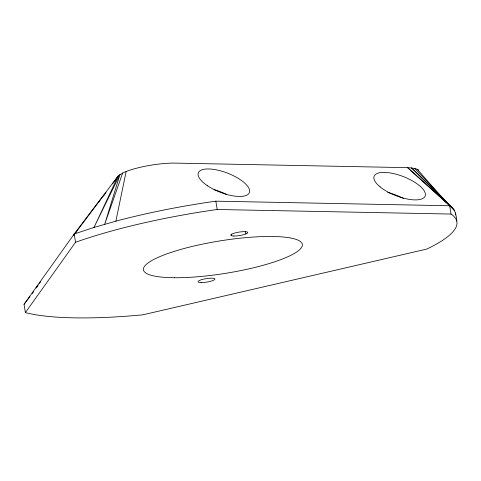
<?xml version="1.0" encoding="UTF-8"?>
<svg xmlns="http://www.w3.org/2000/svg" width="481" height="481" viewBox="0 0 481 481"><rect width="100%" height="100%" fill="white"/><g stroke="black" fill="none" stroke-linecap="round" stroke-linejoin="round"><path stroke-width="0.72" d="M126.136 171.513L115.879 221.188L93.981 227.447L74.206 233.988L24.05 304.311L25.379 312.608A191.865 39.238 -9.1 0 0 142.767 314.833L426.743 249.08A190.302 38.919 -9.1 0 0 451.01 214.063L449.681 205.766L407.647 167.659L173.833 163.083A36.135 7.389 -9.1 0 0 126.136 171.513L122.643 173.028L118.164 175.968L74.206 233.988L75.535 242.28L25.379 312.608M122.643 173.028L104.69 224.272L119.961 174.525L93.981 227.447L118.164 175.968L112.548 183.874M36.105 287.969L38.233 285.011M103.427 196.074L105.171 193.699M39.442 283.375L40.669 281.716M99.086 201.912L99.922 200.799M24.05 304.311L29.948 296.567M32.215 293.59L33.574 291.799M103.992 194.907L73.611 235.347L74.333 234.457M75.547 232.924L76.822 231.289M36.508 287.596L37.404 286.472M105.267 193.278L105.988 192.388M115.825 221.17A189.977 38.889 -9.1 0 1 215.873 201.166L449.681 205.766C455.381 208.802 456.313 215.428 456.8 221.23M75.535 242.28A189.977 38.847 -9.1 0 1 217.19 209.494L451.01 214.063M418.729 170.196A36.454 7.455 -9.1 0 0 417.243 169.24L411.628 167.947L407.647 167.659L452.495 207.99L411.628 167.947L422.721 178.95M423.779 179.996L445.971 202.002M450.198 206.193L454.425 210.383L414.85 168.482M417.243 169.24L444.691 200.607M245.496 231.734L245.851 233.958M231.127 234.181L231.367 235.666M215.861 201.196L217.19 209.494M214.081 189.586A27.357 10.245 21.2 0 1 226.635 194.474M387.71 192.454A27.357 10.245 21.2 0 1 403.505 198.473M455.471 212.933A190.302 38.919 -9.1 0 1 455.669 214.941M207.576 185.816A27.357 10.245 21.2 0 0 249.314 192.755A27.357 10.245 21.2 0 0 214.724 169.552A27.357 10.245 21.2 0 0 207.576 185.816M380.068 186.838A27.357 10.245 21.2 0 0 423.953 197.691A27.357 10.245 21.2 0 0 394.901 173.906A27.357 10.245 21.2 0 0 380.068 186.838M174.681 277.735A80.459 16.456 -9.1 0 0 301.725 247.138A80.459 16.456 -9.1 0 0 192.25 246.428A80.459 16.456 -9.1 0 0 174.681 277.735M201.076 282.575A8.58 1.756 -9.1 0 0 214.833 279.383A8.58 1.756 -9.1 0 0 203.505 279.166A8.58 1.756 -9.1 0 0 201.076 282.575M233.916 236.027A8.58 1.756 -9.1 0 0 247.673 232.84A8.58 1.756 -9.1 0 0 236.345 232.618A8.58 1.756 -9.1 0 0 233.916 236.027"/></g></svg>
